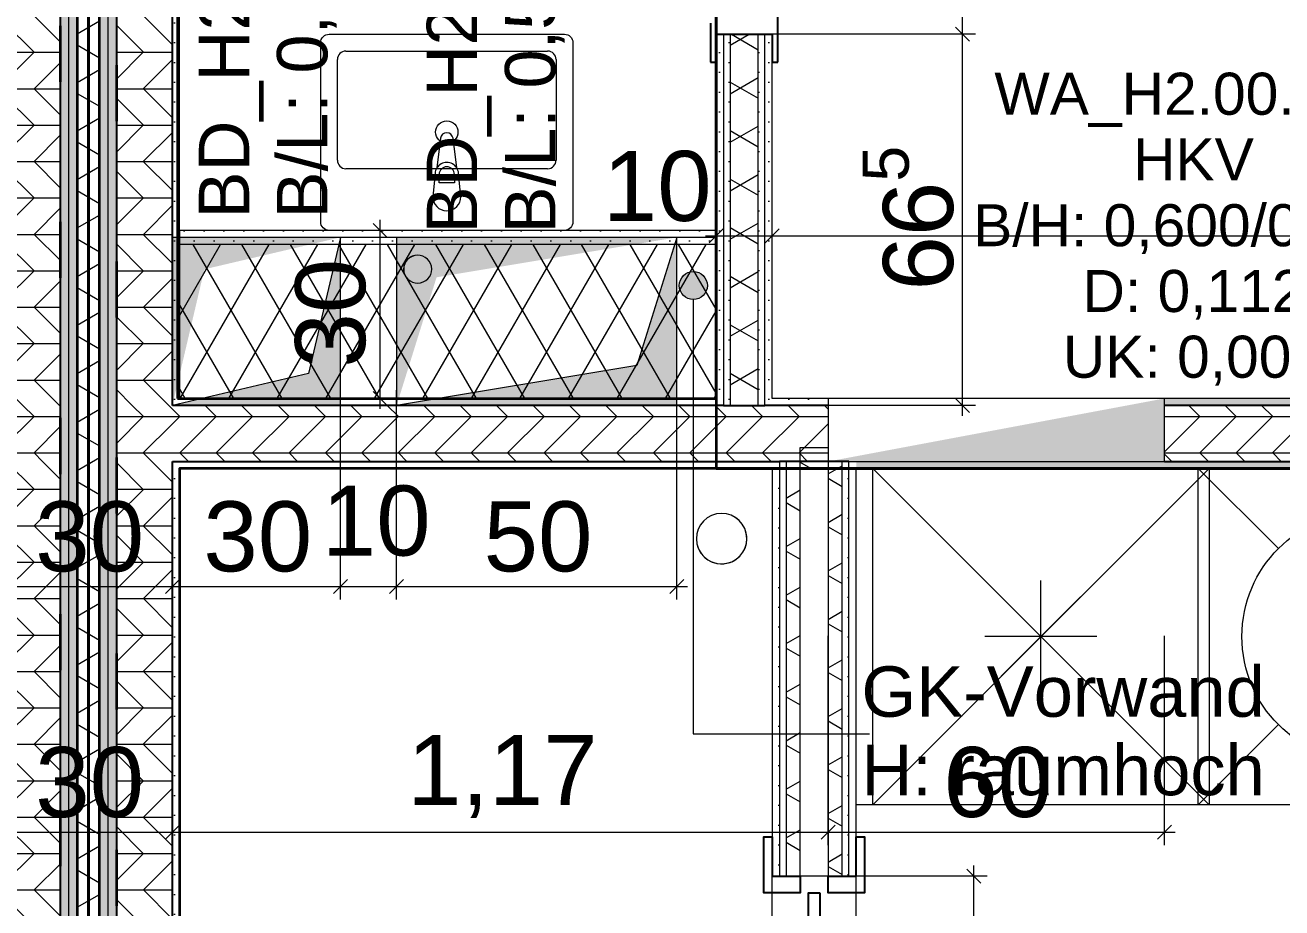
# Model space of a CAD drawing. Extents: x 0 to 42, y 0 to 29.7.
# Drawn here: x 18.706 to 20.948, y 12.186 to 13.761 of the extents above; entities that cross this region are included whole.
import ezdxf
from ezdxf.xclip import XClip

# ---------------------------------------------------------------- set-up
doc = ezdxf.new("R2010")
doc.units = 0
doc.header["$MEASUREMENT"] = 0
doc.header["$XCLIPFRAME"] = 0
doc.linetypes.add('Punktlinie_ eng', pattern=[0.0125, 0, -0.0125])
doc.linetypes.add('Strichlinie_ eng', pattern=[0.115, 0.075, -0.04])
for name, color, linetype in [('0_40 - Durchbrüche', 7, 'Continuous'), ('341 - Tragende Innenwände', 7, 'Continuous'), ('342 - Nichttragende Innenwände', 7, 'Continuous'), ('351 - Deckenkonstruktionen.Decken', 7, 'Continuous'), ('352 - Deckenbeläge.Fußbodenaufbauten', 7, 'Continuous'), ('371 - Baukonstruktive Einbauten.Küchen_ Einbaumöbel_ Trockner_ Waschmaschine', 7, 'Continuous'), ('412 - Sanitärobjekte.WC_ WB_ Dusche_ BW', 7, 'Continuous'), ('412 - Wasseranlagen.Sanitärobjekte', 7, 'Continuous'), ('5_00 - WP Ausbau - Bemaßung', 7, 'Continuous'), ('5_00 - WP Ausbau - Texte', 7, 'Continuous')]:
    doc.layers.add(name, color=color, linetype=linetype)
doc.styles.add('ERSTELLTER_STIL_1', font='arial.ttf')
pattern_1 = [(45, (26.131676, 15.72738), (-0.01767767, 0.01767767), [0, -0.025])]
pattern_2 = [(150, (26.131676, 15.72738), (0.0375, 0.0649519), []), (210, (26.131676, 15.72738), (-0.0375, 0.0649519), [])]
pattern_3 = [(0, (26.131676, 15.72738), (0, 0.065), []), (45, (26.13168, 15.72738), (-0.13, 0.13), [0.091924, -0.091924]), (45, (26.19668, 15.72738), (-0.13, 0.13), [0.091924, -0.091924]), (45, (26.26168, 15.72738), (-0.13, 0.13), [0.091924, -0.091924]), (45, (26.32668, 15.72738), (-0.13, 0.13), [0.091924, -0.091924]), (315, (26.13168, 15.72738), (0.13, 0.13), [0.091924, -0.091924]), (315, (26.19668, 15.72738), (0.13, 0.13), [0.091924, -0.091924]), (315, (26.26168, 15.72738), (0.13, 0.13), [0.091924, -0.091924]), (315, (26.32668, 15.72738), (0.13, 0.13), [0.091924, -0.091924])]

# ---------------------------------------------------------------- blocks, each defined once
blk = doc.blocks.new('Zeichnung_1_1', base_point=(26.1317, 15.7274))
at = {"layer": '341 - Tragende Innenwände', "linetype": 'Continuous', "lineweight": 18, "true_color": 0x05000d}
h = blk.add_hatch(dxfattribs=at)
h.set_pattern_fill('Holz__Sperrholz_2__0001', color=178, style=0, pattern_type=2)
h.set_pattern_definition(pattern_3)
h.paths.add_polyline_path([(18.7687, 13.0822), (18.7687, 15.5234), (18.6687, 15.5234), (18.6687, 13.0822)])
h = blk.add_hatch(dxfattribs=at)
h.set_pattern_fill('Gips_0001', color=178, style=0, pattern_type=2)
h.set_pattern_definition(pattern_1)
h.paths.add_polyline_path([(18.7837, 8.5855), (18.7837, 15.5234), (18.7687, 15.5234), (18.7687, 8.5855)])
h = blk.add_hatch(dxfattribs=at)
h.set_pattern_fill('Gips_0001', color=178, style=0, pattern_type=2)
h.set_pattern_definition(pattern_1)
h.paths.add_polyline_path([(18.7987, 8.5855), (18.7987, 15.5234), (18.7837, 15.5234), (18.7837, 8.5855)])
h = blk.add_hatch(dxfattribs=at)
h.set_pattern_fill('Gips_0001', color=178, style=0, pattern_type=2)
h.set_pattern_definition(pattern_1)
h.paths.add_polyline_path([(18.8387, 15.5234), (18.8387, 8.5855), (18.8537, 8.5855), (18.8537, 15.5234)])
h = blk.add_hatch(dxfattribs=at)
h.set_pattern_fill('Gips_0001', color=178, style=0, pattern_type=2)
h.set_pattern_definition(pattern_1)
h.paths.add_polyline_path([(18.8537, 15.5234), (18.8537, 8.5855), (18.8687, 8.5855), (18.8687, 15.5234)])
h = blk.add_hatch(dxfattribs=at)
h.set_pattern_fill('Holz__Sperrholz_2__0001', color=178, style=0, pattern_type=2)
h.set_pattern_definition(pattern_3)
h.paths.add_polyline_path([(18.9687, 13.0822), (18.9687, 15.5234), (18.8687, 15.5234), (18.8687, 13.0822)])
at = {"layer": '341 - Tragende Innenwände', "linetype": 'Continuous', "lineweight": 18, "true_color": 0x9f9f9f}
h = blk.add_hatch(dxfattribs=at)
h.set_pattern_fill('Gips_0001', color=253, style=0, pattern_type=2)
h.set_pattern_definition(pattern_1)
h.paths.add_polyline_path([(18.9812, 13.0947), (18.9812, 15.3349), (18.9687, 15.3349), (18.9687, 13.0947)])
at = {"layer": '341 - Tragende Innenwände', "linetype": 'Continuous', "lineweight": 18, "true_color": 0x05000d}
h = blk.add_hatch(dxfattribs=at)
h.set_pattern_fill('Holz__Sperrholz_2__0001', color=178, style=0, pattern_type=2)
h.set_pattern_definition(pattern_3)
h.paths.add_polyline_path([(18.6687, 13.0822), (18.6687, 12.9822), (18.7687, 12.9822), (18.7687, 13.0822)])
h = blk.add_hatch(dxfattribs=at)
h.set_pattern_fill('Holz__Sperrholz_2__0001', color=178, style=0, pattern_type=2)
h.set_pattern_definition(pattern_3)
h.paths.add_polyline_path([(18.9687, 12.9822), (18.9687, 13.0822), (18.8687, 13.0822), (18.8687, 12.9822)])
at = {"layer": '341 - Tragende Innenwände', "linetype": 'Continuous', "lineweight": 18, "true_color": 0x9f9f9f}
h = blk.add_hatch(dxfattribs=at)
h.set_pattern_fill('Gips_0001', color=253, style=0, pattern_type=2)
h.set_pattern_definition(pattern_1)
h.paths.add_polyline_path([(18.9812, 13.0822), (18.9812, 13.0947), (18.9687, 13.0947), (18.9687, 13.0822)])
at = {"layer": '341 - Tragende Innenwände', "linetype": 'Continuous', "lineweight": 18, "true_color": 0x05000d}
h = blk.add_hatch(dxfattribs=at)
h.set_pattern_fill('Holz__Sperrholz_2__0001', color=178, style=0, pattern_type=2)
h.set_pattern_definition(pattern_3)
h.paths.add_polyline_path([(18.9812, 13.0822), (18.9687, 13.0822), (18.9687, 12.9822), (18.9812, 12.9822)])
at = {"layer": '341 - Tragende Innenwände', "linetype": 'Continuous', "lineweight": 18, "true_color": 0x9f9f9f}
h = blk.add_hatch(dxfattribs=at)
h.set_pattern_fill('Gips_0001', color=253, style=0, pattern_type=2)
h.set_pattern_definition(pattern_1)
h.paths.add_polyline_path([(18.9812, 13.0947), (18.9812, 13.0822), (19.9388, 13.0822), (19.9388, 13.0947)])
at = {"layer": '341 - Tragende Innenwände', "linetype": 'Continuous', "lineweight": 18, "true_color": 0x05000d}
h = blk.add_hatch(dxfattribs=at)
h.set_pattern_fill('Holz__Sperrholz_2__0001', color=178, style=0, pattern_type=2)
h.set_pattern_definition(pattern_3)
h.paths.add_polyline_path([(18.9812, 13.0822), (18.9812, 12.9822), (20.1388, 12.9822), (20.1388, 13.0822)])
at = {"layer": '341 - Tragende Innenwände', "linetype": 'Continuous', "lineweight": 18, "true_color": 0x9f9f9f}
h = blk.add_hatch(dxfattribs=at)
h.set_pattern_fill('Gips_0001', color=253, style=0, pattern_type=2)
h.set_pattern_definition(pattern_1)
h.paths.add_polyline_path([(19.9388, 13.0947), (19.9388, 13.0822), (19.9518, 13.0822), (19.9518, 13.0947)])
h = blk.add_hatch(dxfattribs=at)
h.set_pattern_fill('Gips_0001', color=253, style=0, pattern_type=2)
h.set_pattern_definition(pattern_1)
h.paths.add_polyline_path([(20.0258, 13.0947), (20.0258, 13.0822), (20.0388, 13.0822), (20.0388, 13.0947)])
h = blk.add_hatch(dxfattribs=at)
h.set_pattern_fill('Gips_0001', color=253, style=0, pattern_type=2)
h.set_pattern_definition(pattern_1)
h.paths.add_polyline_path([(20.0388, 13.0947), (20.0388, 13.0822), (20.1388, 13.0822), (20.1388, 13.0947)])
at = {"layer": '341 - Tragende Innenwände', "linetype": 'Continuous', "lineweight": 0, "true_color": 0x020006}
blk.add_hatch(color=178, dxfattribs=at).paths.add_polyline_path([(20.1388, 12.9822), (20.7388, 12.9822), (20.7388, 13.0947)])
at = {"layer": '341 - Tragende Innenwände', "linetype": 'Continuous', "lineweight": 18, "true_color": 0x9f9f9f}
h = blk.add_hatch(dxfattribs=at)
h.set_pattern_fill('Gips_0001', color=253, style=0, pattern_type=2)
h.set_pattern_definition(pattern_1)
h.paths.add_polyline_path([(20.7388, 13.0947), (20.7388, 13.0822), (23.5791, 13.0822), (23.5791, 13.0947)])
at = {"layer": '341 - Tragende Innenwände', "linetype": 'Continuous', "lineweight": 18, "true_color": 0x05000d}
h = blk.add_hatch(dxfattribs=at)
h.set_pattern_fill('Holz__Sperrholz_2__0001', color=178, style=0, pattern_type=2)
h.set_pattern_definition(pattern_3)
h.paths.add_polyline_path([(23.8285, 13.0822), (20.7388, 13.0822), (20.7388, 12.9822), (23.8285, 12.9822)])
h = blk.add_hatch(dxfattribs=at)
h.set_pattern_fill('Holz__Sperrholz_2__0001', color=178, style=0, pattern_type=2)
h.set_pattern_definition(pattern_3)
h.paths.add_polyline_path([(18.6687, 12.9822), (18.6687, 8.5855), (18.7687, 8.5855), (18.7687, 12.9822)])
h = blk.add_hatch(dxfattribs=at)
h.set_pattern_fill('Holz__Sperrholz_2__0001', color=178, style=0, pattern_type=2)
h.set_pattern_definition(pattern_3)
h.paths.add_polyline_path([(18.8687, 12.9822), (18.8687, 8.5855), (18.9687, 8.5855), (18.9687, 12.9822)])
at = {"layer": '341 - Tragende Innenwände', "linetype": 'Continuous', "lineweight": 18, "true_color": 0x9f9f9f}
h = blk.add_hatch(dxfattribs=at)
h.set_pattern_fill('Gips_0001', color=253, style=0, pattern_type=2)
h.set_pattern_definition(pattern_1)
h.paths.add_polyline_path([(18.9812, 12.9697), (18.9812, 12.9822), (18.9687, 12.9822), (18.9687, 12.9697)])
h = blk.add_hatch(dxfattribs=at)
h.set_pattern_fill('Gips_0001', color=253, style=0, pattern_type=2)
h.set_pattern_definition(pattern_1)
h.paths.add_polyline_path([(18.9812, 11.5322), (18.9812, 12.9697), (18.9687, 12.9697), (18.9687, 11.5322)])
h = blk.add_hatch(dxfattribs=at)
h.set_pattern_fill('Gips_0001', color=253, style=0, pattern_type=2)
h.set_pattern_definition(pattern_1)
h.paths.add_polyline_path([(18.9812, 12.9822), (18.9812, 12.9697), (20.0387, 12.9697), (20.0387, 12.9822)])
h = blk.add_hatch(dxfattribs=at)
h.set_pattern_fill('Gips_0001', color=253, style=0, pattern_type=2)
h.set_pattern_definition(pattern_1)
h.paths.add_polyline_path([(20.0387, 12.9822), (20.0387, 12.9697), (20.0517, 12.9697), (20.0517, 12.9822)])
h = blk.add_hatch(dxfattribs=at)
h.set_pattern_fill('Gips_0001', color=253, style=0, pattern_type=2)
h.set_pattern_definition(pattern_1)
h.paths.add_polyline_path([(20.1887, 12.9822), (20.1757, 12.9822), (20.1757, 12.9697), (20.1887, 12.9697)])
h = blk.add_hatch(dxfattribs=at)
h.set_pattern_fill('Gips_0001', color=253, style=0, pattern_type=2)
h.set_pattern_definition(pattern_1)
h.paths.add_polyline_path([(20.1887, 12.9697), (23.7291, 12.9697), (23.7291, 12.9822), (20.7388, 12.9822), (20.1887, 12.9822)])
at = {"layer": '342 - Nichttragende Innenwände', "linetype": 'Continuous', "lineweight": 18, "true_color": 0xcdcd00}
h = blk.add_hatch(dxfattribs=at)
h.set_pattern_fill('Dämmung__weich_0001', color=52, style=0, pattern_type=2)
h.set_pattern_definition(pattern_2)
h.paths.add_polyline_path([(18.8387, 8.5855), (18.8387, 15.5234), (18.7987, 15.5234), (18.7987, 8.5855)])
at = {"layer": '342 - Nichttragende Innenwände', "linetype": 'Continuous', "lineweight": 18, "true_color": 0x9f9f9f}
h = blk.add_hatch(dxfattribs=at)
h.set_pattern_fill('Gips_0001', color=253, style=0, pattern_type=2)
h.set_pattern_definition(pattern_1)
h.paths.add_polyline_path([(19.9388, 13.0947), (19.9518, 13.0947), (19.9518, 13.7447), (19.9388, 13.7447)])
h = blk.add_hatch(dxfattribs=at)
h.set_pattern_fill('Gips_0001', color=253, style=0, pattern_type=2)
h.set_pattern_definition(pattern_1)
h.paths.add_polyline_path([(19.9518, 13.7447), (19.9518, 13.0947), (19.9638, 13.0947), (19.9638, 13.7447)])
at = {"layer": '342 - Nichttragende Innenwände', "linetype": 'Continuous', "lineweight": 18, "true_color": 0xcdcd00}
h = blk.add_hatch(dxfattribs=at)
h.set_pattern_fill('Dämmung__weich_0001', color=52, style=0, pattern_type=2)
h.set_pattern_definition(pattern_2)
h.paths.add_polyline_path([(19.9638, 13.7447), (19.9638, 13.0947), (20.0138, 13.0947), (20.0138, 13.7447)])
at = {"layer": '342 - Nichttragende Innenwände', "linetype": 'Continuous', "lineweight": 18, "true_color": 0x9f9f9f}
h = blk.add_hatch(dxfattribs=at)
h.set_pattern_fill('Gips_0001', color=253, style=0, pattern_type=2)
h.set_pattern_definition(pattern_1)
h.paths.add_polyline_path([(20.0138, 13.0947), (20.0258, 13.0947), (20.0258, 13.7447), (20.0138, 13.7447)])
h = blk.add_hatch(dxfattribs=at)
h.set_pattern_fill('Gips_0001', color=253, style=0, pattern_type=2)
h.set_pattern_definition(pattern_1)
h.paths.add_polyline_path([(20.0258, 13.0947), (20.0388, 13.0947), (20.0388, 13.7447), (20.0258, 13.7447)])
h = blk.add_hatch(dxfattribs=at)
h.set_pattern_fill('Gips_0001', color=253, style=0, pattern_type=2)
h.set_pattern_definition(pattern_1)
h.paths.add_polyline_path([(19.9386, 13.3947), (18.9812, 13.3947), (18.9812, 13.3822), (19.9386, 13.3822)])
h = blk.add_hatch(dxfattribs=at)
h.set_pattern_fill('Gips_0001', color=253, style=0, pattern_type=2)
h.set_pattern_definition(pattern_1)
h.paths.add_polyline_path([(19.9386, 13.3822), (18.9812, 13.3822), (18.9812, 13.3697), (19.9386, 13.3697)])
at = {"layer": '342 - Nichttragende Innenwände', "linetype": 'Continuous', "lineweight": 18, "true_color": 0xcdcd00}
h = blk.add_hatch(dxfattribs=at)
h.set_pattern_fill('Dämmung__weich_0001', color=52, style=0, pattern_type=2)
h.set_pattern_definition([(240, (26.131676, 15.72738), (-0.0649519, 0.0375), []), (300, (26.131676, 15.72738), (0.0649519, 0.0375), [])])
h.paths.add_polyline_path([(19.9386, 13.3697), (18.9812, 13.3697), (18.9812, 13.0947), (19.9386, 13.0947)])
at = {"layer": '342 - Nichttragende Innenwände', "linetype": 'Continuous', "lineweight": 18, "true_color": 0x9f9f9f}
h = blk.add_hatch(dxfattribs=at)
h.set_pattern_fill('Gips_0001', color=253, style=0, pattern_type=2)
h.set_pattern_definition(pattern_1)
h.paths.add_polyline_path([(19.9638, 13.0947), (19.9518, 13.0947), (19.9518, 13.0822), (19.9638, 13.0822)])
at = {"layer": '342 - Nichttragende Innenwände', "linetype": 'Continuous', "lineweight": 18, "true_color": 0xcdcd00}
h = blk.add_hatch(dxfattribs=at)
h.set_pattern_fill('Dämmung__weich_0001', color=52, style=0, pattern_type=2)
h.set_pattern_definition(pattern_2)
h.paths.add_polyline_path([(20.0138, 13.0947), (19.9638, 13.0947), (19.9638, 13.0822), (20.0138, 13.0822)])
at = {"layer": '342 - Nichttragende Innenwände', "linetype": 'Continuous', "lineweight": 18, "true_color": 0x9f9f9f}
h = blk.add_hatch(dxfattribs=at)
h.set_pattern_fill('Gips_0001', color=253, style=0, pattern_type=2)
h.set_pattern_definition(pattern_1)
h.paths.add_polyline_path([(20.0258, 13.0947), (20.0138, 13.0947), (20.0138, 13.0822), (20.0258, 13.0822)])
h = blk.add_hatch(dxfattribs=at)
h.set_pattern_fill('Gips_0001', color=253, style=0, pattern_type=2)
h.set_pattern_definition(pattern_1)
h.paths.add_polyline_path([(20.0387, 12.9697), (20.0387, 12.2423), (20.0517, 12.2423), (20.0517, 12.9697)])
h = blk.add_hatch(dxfattribs=at)
h.set_pattern_fill('Gips_0001', color=253, style=0, pattern_type=2)
h.set_pattern_definition(pattern_1)
h.paths.add_polyline_path([(20.0637, 12.9822), (20.0517, 12.9822), (20.0517, 12.9697), (20.0637, 12.9697)])
h = blk.add_hatch(dxfattribs=at)
h.set_pattern_fill('Gips_0001', color=253, style=0, pattern_type=2)
h.set_pattern_definition(pattern_1)
h.paths.add_polyline_path([(20.0637, 12.9697), (20.0517, 12.9697), (20.0517, 12.2423), (20.0637, 12.2423)])
at = {"layer": '342 - Nichttragende Innenwände', "linetype": 'Continuous', "lineweight": 18, "true_color": 0xcdcd00}
h = blk.add_hatch(dxfattribs=at)
h.set_pattern_fill('Dämmung__weich_0001', color=52, style=0, pattern_type=2)
h.set_pattern_definition(pattern_2)
h.paths.add_polyline_path([(20.1637, 12.9822), (20.0637, 12.9822), (20.0637, 12.9697), (20.1637, 12.9697)])
h = blk.add_hatch(dxfattribs=at)
h.set_pattern_fill('Dämmung__weich_0001', color=52, style=0, pattern_type=2)
h.set_pattern_definition(pattern_2)
h.paths.add_polyline_path([(20.0637, 12.2423), (20.0887, 12.2423), (20.0887, 12.9697), (20.0637, 12.9697)])
h = blk.add_hatch(dxfattribs=at)
h.set_pattern_fill('Dämmung__weich_0001', color=52, style=0, pattern_type=2)
h.set_pattern_definition(pattern_2)
h.paths.add_polyline_path([(20.1387, 12.9697), (20.1387, 12.2423), (20.1637, 12.2423), (20.1637, 12.9697)])
at = {"layer": '342 - Nichttragende Innenwände', "linetype": 'Continuous', "lineweight": 18, "true_color": 0x9f9f9f}
h = blk.add_hatch(dxfattribs=at)
h.set_pattern_fill('Gips_0001', color=253, style=0, pattern_type=2)
h.set_pattern_definition(pattern_1)
h.paths.add_polyline_path([(20.1757, 12.9822), (20.1637, 12.9822), (20.1637, 12.9697), (20.1757, 12.9697)])
h = blk.add_hatch(dxfattribs=at)
h.set_pattern_fill('Gips_0001', color=253, style=0, pattern_type=2)
h.set_pattern_definition(pattern_1)
h.paths.add_polyline_path([(20.1637, 12.9697), (20.1637, 12.2423), (20.1757, 12.2423), (20.1757, 12.9697)])
h = blk.add_hatch(dxfattribs=at)
h.set_pattern_fill('Gips_0001', color=253, style=0, pattern_type=2)
h.set_pattern_definition(pattern_1)
h.paths.add_polyline_path([(20.1757, 12.9697), (20.1757, 12.2423), (20.1887, 12.2423), (20.1887, 12.9697)])
at = {"layer": '351 - Deckenkonstruktionen.Decken', "linetype": 'Continuous', "lineweight": 0, "true_color": 0x020006}
for points in [[(19.2687, 13.3822), (18.9687, 13.3822), (18.9687, 13.0822), (19.0257, 13.3252)], [(19.8687, 13.3822), (19.3687, 13.3822), (19.3687, 13.0822), (19.44, 13.3109)]]:
    blk.add_hatch(color=178, dxfattribs=at).paths.add_polyline_path(points)
at = {"layer": '351 - Deckenkonstruktionen.Decken', "linetype": 'Continuous', "lineweight": 0, "true_color": 0x010003}
for points in [[(18.9687, 13.0822), (19.2687, 13.0822), (19.2687, 13.3822), (19.2117, 13.1392)], [(19.3687, 13.0822), (19.8687, 13.0822), (19.8687, 13.3822), (19.7975, 13.1534)]]:
    blk.add_hatch(color=178, dxfattribs=at).paths.add_polyline_path(points)
at = {"layer": '5_00 - WP Ausbau - Texte', "linetype": 'Continuous', "lineweight": 18, "true_color": 0x05000d}
blk.add_hatch(color=178, dxfattribs=at).paths.add_polyline_path([(19.8731, 13.2962), (19.875, 13.2867), (19.8804, 13.2786), (19.8886, 13.2731), (19.8981, 13.2712), (19.9077, 13.2731), (19.9158, 13.2786), (19.9212, 13.2867), (19.9231, 13.2962), (19.9212, 13.3058), (19.9158, 13.3139), (19.9077, 13.3193), (19.8981, 13.3212), (19.8886, 13.3193), (19.8804, 13.3139), (19.875, 13.3058)])
at = {"layer": '341 - Tragende Innenwände', "color": 178, "linetype": 'Continuous', "lineweight": 25, "ltscale": 20, "true_color": 0x05000d}
for p, q in [((18.7687, 13.0822), (18.7687, 15.5234)), ((18.8687, 15.5234), (18.8687, 13.0822)), ((18.9687, 13.0822), (18.9687, 15.3479)), ((18.7687, 12.9822), (18.7687, 13.0822)), ((18.8687, 13.0822), (18.8687, 12.9822)), ((18.9812, 13.0822), (18.9687, 13.0822)), ((18.9812, 13.0822), (18.9687, 13.0822)), ((19.9518, 13.0822), (18.9812, 13.0822)), ((19.9518, 13.0822), (19.9638, 13.0822)), ((19.9518, 13.0822), (19.9638, 13.0822)), ((19.9638, 13.0822), (20.0138, 13.0822)), ((19.9638, 13.0822), (20.0138, 13.0822)), ((20.0138, 13.0822), (20.0258, 13.0822)), ((20.0138, 13.0822), (20.0258, 13.0822)), ((20.1388, 13.0822), (20.0258, 13.0822)), ((23.5921, 13.0822), (20.7388, 13.0822)), ((18.7687, 8.5855), (18.7687, 12.9822)), ((18.8687, 12.9822), (18.8687, 8.5855)), ((18.9687, 12.9822), (18.9812, 12.9822)), ((18.9687, 11.5192), (18.9687, 12.9822)), ((18.9687, 12.9822), (18.9812, 12.9822)), ((18.9812, 12.9822), (20.0517, 12.9822)), ((20.0637, 12.9822), (20.0517, 12.9822)), ((20.0637, 12.9822), (20.0517, 12.9822)), ((20.1388, 12.9822), (20.0637, 12.9822)), ((20.1637, 12.9822), (20.0637, 12.9822)), ((20.1757, 12.9822), (20.1637, 12.9822)), ((20.7388, 12.9822), (23.7421, 12.9822))]:
    blk.add_line(p, q, dxfattribs=at)
at = {"layer": '341 - Tragende Innenwände', "color": 178, "linetype": 'Continuous', "lineweight": 18, "ltscale": 20, "true_color": 0x05000d}
for p, q in [((18.7837, 8.5855), (18.7837, 15.5234)), ((18.8537, 15.5234), (18.8537, 8.5855)), ((19.9518, 13.0947), (19.9518, 13.0822)), ((19.9518, 13.0947), (19.9518, 13.0822)), ((19.9638, 13.0947), (19.9638, 13.0822)), ((20.0138, 13.0822), (20.0138, 13.0947)), ((20.0258, 13.0822), (20.0258, 13.0947)), ((20.0258, 13.0822), (20.0258, 13.0947)), ((20.0517, 12.9822), (20.0517, 12.9697)), ((20.0517, 12.9822), (20.0517, 12.9697)), ((20.0637, 12.9822), (20.0637, 12.9697)), ((20.1637, 12.9697), (20.1637, 12.9822)), ((20.1757, 12.9697), (20.1757, 12.9822)), ((20.1757, 12.9697), (20.1757, 12.9822))]:
    blk.add_line(p, q, dxfattribs=at)
at = {"layer": '341 - Tragende Innenwände', "color": 178, "linetype": 'Continuous', "lineweight": 18, "ltscale": 20, "true_color": 0x05000d, "flags": 128}
for points in [[(18.7987, 8.5855), (18.7987, 15.5234)], [(18.8387, 15.5234), (18.8387, 8.5855)], [(18.9812, 13.0947), (18.9812, 15.3349)], [(19.9388, 13.0947), (18.9812, 13.0947)], [(20.1388, 13.0947), (20.0388, 13.0947)], [(20.7388, 13.0947), (20.1388, 13.0947)], [(20.1388, 13.0947), (20.1388, 13.0822)], [(20.1388, 13.0822), (20.1388, 12.9822)], [(23.5791, 13.0947), (20.7388, 13.0947)], [(20.7388, 13.0822), (20.7388, 13.0947)], [(20.7388, 12.9822), (20.7388, 13.0822)], [(18.9812, 11.5322), (18.9812, 12.9697)], [(18.9812, 12.9697), (20.0387, 12.9697)], [(20.1388, 12.9822), (20.7388, 12.9822)], [(20.1887, 12.9697), (23.7291, 12.9697)]]:
    blk.add_lwpolyline(points, dxfattribs=at)
at = {"layer": '342 - Nichttragende Innenwände', "color": 178, "linetype": 'Continuous', "lineweight": 25, "ltscale": 20, "true_color": 0x05000d}
for p, q in [((20.0488, 13.6947), (20.0488, 13.7847)), ((19.9288, 13.7647), (19.9288, 13.6947)), ((19.9388, 13.6947), (19.9388, 13.7447)), ((19.9388, 13.7447), (20.0388, 13.7447)), ((20.0388, 13.7447), (20.0388, 13.6947)), ((19.9288, 13.6947), (19.9388, 13.6947)), ((20.0388, 13.6947), (20.0488, 13.6947))]:
    blk.add_line(p, q, dxfattribs=at)
at = {"layer": '342 - Nichttragende Innenwände', "color": 178, "linetype": 'Continuous', "lineweight": 18, "ltscale": 20, "true_color": 0x05000d}
for p, q in [((19.9388, 13.7447), (19.9518, 13.7447)), ((19.9388, 13.7447), (19.9518, 13.7447)), ((19.9388, 13.7447), (19.9518, 13.7447)), ((19.9518, 13.7447), (19.9518, 13.0947)), ((19.9518, 13.7447), (19.9638, 13.7447)), ((19.9518, 13.7447), (19.9638, 13.7447)), ((19.9518, 13.7447), (19.9638, 13.7447)), ((19.9638, 13.7447), (19.9638, 13.0947)), ((19.9638, 13.7447), (20.0138, 13.7447)), ((19.9638, 13.7447), (20.0138, 13.7447)), ((19.9638, 13.7447), (20.0138, 13.7447)), ((20.0138, 13.0947), (20.0138, 13.7447)), ((20.0138, 13.7447), (20.0258, 13.7447)), ((20.0138, 13.7447), (20.0258, 13.7447)), ((20.0138, 13.7447), (20.0258, 13.7447)), ((20.0258, 13.0947), (20.0258, 13.7447)), ((20.0258, 13.7447), (20.0388, 13.7447)), ((20.0258, 13.7447), (20.0388, 13.7447)), ((20.0258, 13.7447), (20.0388, 13.7447)), ((19.9386, 13.3822), (18.9812, 13.3822)), ((19.9386, 13.3697), (18.9812, 13.3697)), ((20.0887, 13.0073), (20.1387, 13.0073)), ((20.0887, 12.2423), (20.0887, 13.0073)), ((20.0887, 12.2423), (20.0887, 13.0073)), ((20.0887, 13.0073), (20.1387, 13.0073)), ((20.1387, 13.0073), (20.1387, 12.2423)), ((20.1387, 13.0073), (20.1387, 12.2423)), ((20.0517, 12.9697), (20.0517, 12.2423)), ((20.0637, 12.9697), (20.0637, 12.2423)), ((20.1637, 12.2423), (20.1637, 12.9697)), ((20.1757, 12.2423), (20.1757, 12.9697)), ((20.0517, 12.2423), (20.0387, 12.2423)), ((20.0517, 12.2423), (20.0387, 12.2423)), ((20.0517, 12.2423), (20.0387, 12.2423)), ((20.0637, 12.2423), (20.0517, 12.2423)), ((20.0637, 12.2423), (20.0517, 12.2423)), ((20.0637, 12.2423), (20.0517, 12.2423)), ((20.0887, 12.2423), (20.0637, 12.2423)), ((20.0887, 12.2423), (20.0637, 12.2423)), ((20.0887, 12.2423), (20.0637, 12.2423)), ((20.1637, 12.2423), (20.1387, 12.2423)), ((20.1637, 12.2423), (20.1387, 12.2423)), ((20.1637, 12.2423), (20.1387, 12.2423)), ((20.1757, 12.2423), (20.1637, 12.2423)), ((20.1757, 12.2423), (20.1637, 12.2423)), ((20.1757, 12.2423), (20.1637, 12.2423)), ((20.1887, 12.2423), (20.1757, 12.2423)), ((20.1887, 12.2423), (20.1757, 12.2423)), ((20.1887, 12.2423), (20.1757, 12.2423))]:
    blk.add_line(p, q, dxfattribs=at)
at = {"layer": '342 - Nichttragende Innenwände', "color": 178, "linetype": 'Continuous', "lineweight": 35, "ltscale": 20, "true_color": 0x05000d, "flags": 128}
for points in [[(18.7987, 15.5234), (18.7987, 8.5855)], [(18.8387, 8.5855), (18.8387, 15.5234)]]:
    blk.add_lwpolyline(points, dxfattribs=at)
at = {"layer": '342 - Nichttragende Innenwände', "color": 178, "linetype": 'Continuous', "lineweight": 18, "ltscale": 20, "true_color": 0x05000d, "flags": 128}
for points in [[(19.9388, 13.7447), (19.9388, 13.0947)], [(20.0388, 13.0947), (20.0388, 13.7447)], [(19.9386, 13.3947), (18.9812, 13.3947)], [(18.9812, 13.3947), (18.9812, 13.3822)], [(19.9386, 13.3947), (19.9386, 13.3822)], [(18.9812, 13.3822), (18.9812, 13.3697)], [(18.9812, 13.3697), (18.9812, 13.0947)], [(19.9386, 13.3822), (19.9386, 13.3697)], [(19.9386, 13.3697), (19.9386, 13.0947)], [(18.9812, 13.0947), (19.9386, 13.0947)], [(20.0387, 12.9697), (20.0387, 12.2423)], [(20.1887, 12.2423), (20.1887, 12.9697)]]:
    blk.add_lwpolyline(points, dxfattribs=at)
at = {"layer": '342 - Nichttragende Innenwände', "color": 178, "linetype": 'Continuous', "lineweight": 25, "ltscale": 20, "true_color": 0x05000d, "flags": 128}
for points in [[(20.0387, 12.2423), (20.0887, 12.2423), (20.0887, 12.2123), (20.0237, 12.2123), (20.0237, 12.3123), (20.0387, 12.3123)], [(20.1887, 12.3123), (20.2037, 12.3123), (20.2037, 12.2123), (20.1387, 12.2123), (20.1387, 12.2423), (20.1887, 12.2423)], [(20.1237, 12.2123), (20.1237, 11.6473), (20.1037, 11.6473), (20.1037, 12.2123)]]:
    blk.add_lwpolyline(points, close=True, dxfattribs=at)
at = {"layer": '351 - Deckenkonstruktionen.Decken', "color": 8, "linetype": 'Strichlinie_ eng', "lineweight": 18, "ltscale": 20}
for p, q in [((19.2687, 13.3822), (19.2117, 13.1392)), ((19.8687, 13.3822), (19.7975, 13.1534)), ((19.7975, 13.1534), (19.3687, 13.0822)), ((19.2117, 13.1392), (18.9687, 13.0822))]:
    blk.add_line(p, q, dxfattribs=at)
at = {"layer": '351 - Deckenkonstruktionen.Decken', "color": 178, "linetype": 'Continuous', "lineweight": 35, "ltscale": 20, "true_color": 0x05000d, "flags": 128}
for points in [[(11.4778, 8.4285), (18.8187, 8.4285), (18.8187, 15.7634), (17.6087, 15.7634), (16.6913, 15.7634), (13.3934, 15.7634), (11.4778, 15.7634)], [(18.8187, 15.7634), (18.8187, 8.4285), (26.1597, 8.4285), (26.1597, 15.7634), (24.2441, 15.7634), (20.9388, 15.7634), (20.0288, 15.7634)]]:
    blk.add_lwpolyline(points, close=True, dxfattribs=at)
at = {"layer": '351 - Deckenkonstruktionen.Decken', "color": 178, "linetype": 'Punktlinie_ eng', "lineweight": 35, "ltscale": 20, "true_color": 0x05000d, "flags": 128}
for points in [[(14.1287, 15.6354), (11.5978, 15.6354), (11.5978, 8.4735), (18.7687, 8.4735), (18.7687, 15.6354), (17.6834, 15.6354)], [(18.8687, 8.4735), (26.0397, 8.4735), (26.0397, 15.6354), (23.5087, 15.6354), (19.9541, 15.6354), (18.8687, 15.6354)]]:
    blk.add_lwpolyline(points, close=True, dxfattribs=at)
at = {"layer": '351 - Deckenkonstruktionen.Decken', "color": 178, "linetype": 'Continuous', "lineweight": 18, "ltscale": 20, "true_color": 0x05000d, "flags": 128}
for points in [[(19.2687, 13.3822), (18.9687, 13.3822)], [(18.9687, 13.3822), (18.9687, 13.0822)], [(19.2687, 13.0822), (19.2687, 13.3822)], [(19.8687, 13.3822), (19.3687, 13.3822)], [(19.3687, 13.3822), (19.3687, 13.0822)], [(19.8687, 13.0822), (19.8687, 13.3822)], [(18.9687, 13.0822), (19.2687, 13.0822)], [(19.3687, 13.0822), (19.8687, 13.0822)]]:
    blk.add_lwpolyline(points, dxfattribs=at)
at = {"layer": '351 - Deckenkonstruktionen.Decken', "color": 178, "linetype": 'Strichlinie_ eng', "lineweight": 18, "ltscale": 20, "true_color": 0x05000d, "flags": 128}
for points in [[(19.2687, 13.3822), (18.9687, 13.3822)], [(18.9687, 13.3822), (18.9687, 13.0822)], [(19.2687, 13.0822), (19.2687, 13.3822)], [(19.8687, 13.3822), (19.3687, 13.3822)], [(19.3687, 13.3822), (19.3687, 13.0822)], [(19.8687, 13.0822), (19.8687, 13.3822)], [(18.9687, 13.0822), (19.2687, 13.0822)], [(19.3687, 13.0822), (19.8687, 13.0822)]]:
    blk.add_lwpolyline(points, dxfattribs=at)
at = {"layer": '352 - Deckenbeläge.Fußbodenaufbauten', "color": 178, "linetype": 'Continuous', "lineweight": 35, "ltscale": 20, "true_color": 0x05000d, "flags": 128}
for points in [[(20.0332, 14.5), (19.939, 14.5), (19.939, 12.9697), (26.0397, 12.9697), (26.0397, 15.5454), (24.3366, 15.5454), (24.3366, 15.5195), (24.3716, 15.5195), (24.3716, 14.6057), (24.2441, 14.6057), (24.2441, 14.5754), (20.9455, 14.5754), (20.9455, 14.2361), (20.0332, 14.2361)], [(18.9775, 13.0947), (19.9388, 13.0947), (19.9388, 15.3349), (18.9775, 15.3349)], [(18.9812, 8.5535), (26.0397, 8.5535), (26.0397, 12.9697), (18.9812, 12.9697)]]:
    blk.add_lwpolyline(points, close=True, dxfattribs=at)
at = {"layer": '371 - Baukonstruktive Einbauten.Küchen_ Einbaumöbel_ Trockner_ Waschmaschine', "color": 9, "linetype": 'Strichlinie_ eng', "lineweight": 18, "ltscale": 20}
for p, q in [((20.2183, 12.3697), (20.2183, 12.9697)), ((20.2183, 12.9697), (20.8183, 12.9697)), ((20.8183, 12.9697), (20.8183, 12.3697)), ((20.8183, 12.3697), (20.2183, 12.3697))]:
    blk.add_line(p, q, dxfattribs=at)
at = {"layer": '371 - Baukonstruktive Einbauten.Küchen_ Einbaumöbel_ Trockner_ Waschmaschine', "color": 9, "linetype": 'Continuous', "lineweight": 18, "ltscale": 20}
for p, q in [((20.8183, 12.3697), (20.2183, 12.9697)), ((20.2183, 12.3697), (20.8183, 12.9697)), ((20.9419, 12.8268), (20.7991, 12.9697)), ((20.5183, 12.5697), (20.5183, 12.7697)), ((20.589, 12.599), (20.4475, 12.7404)), ((20.4475, 12.599), (20.589, 12.7404)), ((20.6183, 12.6697), (20.4183, 12.6697)), ((20.9419, 12.5126), (20.7991, 12.3697))]:
    blk.add_line(p, q, dxfattribs=at)
at = {"layer": '371 - Baukonstruktive Einbauten.Küchen_ Einbaumöbel_ Trockner_ Waschmaschine', "color": 9, "linetype": 'Continuous', "lineweight": 18, "ltscale": 20, "flags": 128}
for points in [[(20.1887, 12.9697), (23.7291, 12.9697), (23.7291, 12.3697), (20.1887, 12.3697)], [(20.8183, 12.3697), (20.2183, 12.3697), (20.2183, 12.9697), (20.8183, 12.9697)], [(20.8183, 12.3697), (20.2183, 12.3697), (20.2183, 12.9697), (20.8183, 12.9697)], [(21.3991, 12.3697), (20.7991, 12.3697), (20.7991, 12.9697), (21.3991, 12.9697)]]:
    blk.add_lwpolyline(points, close=True, dxfattribs=at)
at = {"layer": '371 - Baukonstruktive Einbauten.Küchen_ Einbaumöbel_ Trockner_ Waschmaschine', "color": 9, "linetype": 'Continuous', "lineweight": 18, "ltscale": 20}
blk.add_circle((21.0991, 12.6697), 0.2222, dxfattribs=at)
at = {"layer": '412 - Sanitärobjekte.WC_ WB_ Dusche_ BW', "color": 9, "linetype": 'Continuous', "lineweight": 18, "ltscale": 20}
for p, q in [((19.2782, 13.7147), (19.6382, 13.7147)), ((19.2632, 13.5197), (19.2632, 13.6997)), ((19.6532, 13.6997), (19.6532, 13.5197)), ((19.6382, 13.5047), (19.2782, 13.5047)), ((19.4446, 13.4796), (19.4446, 13.4945)), ((19.4718, 13.4796), (19.4446, 13.4796)), ((19.4718, 13.4945), (19.4718, 13.4796))]:
    blk.add_line(p, q, dxfattribs=at)
at = {"layer": '412 - Sanitärobjekte.WC_ WB_ Dusche_ BW', "color": 9, "linetype": 'Continuous', "lineweight": 18, "ltscale": 20, "flags": 128}
for points in [[(19.6682, 13.3947), (19.2482, 13.3947, -0.414214), (19.2332, 13.4097), (19.2332, 13.7297, -0.414214), (19.2482, 13.7447), (19.6682, 13.7447, -0.414214), (19.6832, 13.7297), (19.6832, 13.4097, -0.414214)], [(19.4832, 13.4547), (19.4792, 13.4966, 0.12102), (19.4759, 13.5062), (19.4693, 13.5591, 0.882566), (19.4471, 13.5591), (19.4405, 13.5062, 0.12102), (19.4372, 13.4966), (19.4332, 13.4547, 1)]]:
    blk.add_lwpolyline(points, format="xyb", close=True, dxfattribs=at)
at = {"layer": '412 - Sanitärobjekte.WC_ WB_ Dusche_ BW', "color": 9, "linetype": 'Continuous', "lineweight": 18, "ltscale": 20}
blk.add_circle((19.4582, 13.5701), 0.02, dxfattribs=at)
for centre, radius, start, end in [((19.2782, 13.6997), 0.015, 90, 180), ((19.6382, 13.6997), 0.015, 0, 90), ((19.2782, 13.5197), 0.015, 180, 270), ((19.4582, 13.4947), 0.0211, 32.771, 147.229), ((19.4582, 13.4945), 0.0136, 0, 180), ((19.6382, 13.5197), 0.015, 270, 0)]:
    blk.add_arc(centre, radius, start, end, dxfattribs=at)
at = {"layer": '412 - Wasseranlagen.Sanitärobjekte', "color": 178, "linetype": 'Continuous', "lineweight": 18, "ltscale": 20, "true_color": 0x05000d, "flags": 128}
for points in [[(19.4307, 13.3307, 1), (19.3818, 13.3202, 1)], [(19.9926, 12.854, 1), (19.9046, 12.8351, 1)]]:
    blk.add_lwpolyline(points, format="xyb", close=True, dxfattribs=at)
at = {"layer": '412 - Wasseranlagen.Sanitärobjekte', "color": 178, "linetype": 'Continuous', "lineweight": 18, "ltscale": 20, "true_color": 0x05000d}
for centre, radius, start, end in [((19.4063, 13.3254), 0.025, 12.0962, 192.0962), ((19.4063, 13.3254), 0.025, 192.0962, 12.0962), ((19.9486, 12.8445), 0.045, 12.0962, 192.0962), ((19.9486, 12.8445), 0.045, 192.0962, 12.0962)]:
    blk.add_arc(centre, radius, start, end, dxfattribs=at)
at = {"layer": '5_00 - WP Ausbau - Bemaßung', "color": 178, "linetype": 'Continuous', "lineweight": 18, "ltscale": 20, "true_color": 0x05000d}
for p, q in [((20.3781, 13.7447), (20.3781, 14.5047)), ((20.3656, 13.7572), (20.3906, 13.7322)), ((19.9388, 13.3612), (19.9388, 13.7347)), ((20.4015, 13.7447), (20.0281, 13.7447)), ((20.0388, 13.3612), (20.0388, 13.7347)), ((20.3781, 13.0822), (20.3781, 13.7447)), ((19.3394, 13.3947), (19.3394, 13.4134)), ((19.6894, 13.3947), (19.3159, 13.3947)), ((19.3519, 13.3822), (19.3269, 13.4072)), ((19.3394, 13.0947), (19.3394, 13.3947)), ((19.9513, 13.3972), (19.9263, 13.3722)), ((20.0513, 13.3972), (20.0263, 13.3722)), ((19.9201, 13.3847), (19.9388, 13.3847)), ((19.9388, 13.3847), (20.0388, 13.3847)), ((20.0388, 13.3847), (23.5791, 13.3847)), ((19.2687, 12.7359), (19.2687, 13.1093)), ((19.3269, 13.1072), (19.3519, 13.0822)), ((19.3687, 12.7359), (19.3687, 13.1093)), ((19.8687, 12.7359), (19.8687, 13.1093)), ((19.6894, 13.0947), (19.3159, 13.0947)), ((19.3394, 13.0759), (19.3394, 13.0947)), ((20.4015, 13.0822), (20.0281, 13.0822)), ((20.3656, 13.0947), (20.3906, 13.0697)), ((20.3781, 13.0634), (20.3781, 13.0822)), ((18.9687, 12.4093), (18.9687, 12.7827)), ((18.6687, 12.7593), (18.9687, 12.7593)), ((18.9812, 12.7718), (18.9562, 12.7468)), ((18.9687, 12.7593), (19.2687, 12.7593)), ((19.2812, 12.7718), (19.2562, 12.7468)), ((19.2687, 12.7593), (19.3687, 12.7593)), ((19.3812, 12.7718), (19.3562, 12.7468)), ((19.3687, 12.7593), (19.8687, 12.7593)), ((19.8562, 12.7468), (19.8812, 12.7718)), ((19.8687, 12.7593), (19.8875, 12.7593)), ((20.1388, 12.2975), (20.1388, 12.6709)), ((20.7388, 12.2975), (20.7388, 12.6709)), ((18.9812, 12.3334), (18.9562, 12.3084)), ((18.9687, 11.9709), (18.9687, 12.3444)), ((20.1513, 12.3334), (20.1263, 12.3084)), ((20.7263, 12.3084), (20.7513, 12.3334)), ((18.6687, 12.3209), (18.9687, 12.3209)), ((18.9687, 12.3209), (20.1388, 12.3209)), ((20.1388, 12.3209), (20.7388, 12.3209)), ((20.7388, 12.3209), (20.7576, 12.3209)), ((18.9687, 11.9257), (18.9687, 12.2991)), ((20.0387, 11.9257), (20.0387, 12.2991)), ((20.1887, 11.9257), (20.1887, 12.2991)), ((20.4113, 12.2298), (20.3863, 12.2548)), ((20.3988, 12.2423), (20.3988, 12.2611)), ((20.4222, 12.2423), (20.0488, 12.2423)), ((20.3988, 11.6173), (20.3988, 12.2423))]:
    blk.add_line(p, q, dxfattribs=at)
at = {"layer": '5_00 - WP Ausbau - Texte', "color": 178, "linetype": 'Continuous', "lineweight": 18, "ltscale": 20, "true_color": 0x05000d}
for p, q in [((19.8981, 13.2712), (19.8981, 12.4964)), ((19.8981, 12.4964), (20.2125, 12.4964))]:
    blk.add_line(p, q, dxfattribs=at)
blk.add_circle((19.8981, 13.2962), 0.025, dxfattribs=at)
at = {"layer": '0_40 - Durchbrüche', "color": 178, "linetype": 'Continuous', "lineweight": 18, "true_color": 0x05000d, "char_height": 0.09, "attachment_point": 1, "rotation": 90, "line_spacing_factor": 0.930054, "style": 'ERSTELLTER_STIL_1'}
for s, insert in [('\\A1;{\\pql;\\fArial|b0|i0|c0|p38;BD_H2.00.011\\P\\pql;\\fArial|b0|i0|c0|p38;B/L: \\fArial|b0|i0|c0|p38;0,300\\fArial|b0|i0|c0|p38;/\\fArial|b0|i0|c0|p38;0,300}', (19.0157, 13.4159)), ('\\A1;{\\pql;\\fArial|b0|i0|c0|p38;BD_H2.00.012\\P\\pql;\\fArial|b0|i0|c0|p38;B/L: \\fArial|b0|i0|c0|p38;0,500\\fArial|b0|i0|c0|p38;/\\fArial|b0|i0|c0|p38;0,300}', (19.4224, 13.3892))]:
    blk.add_mtext(s, dxfattribs=dict(at, insert=insert))
at = {"layer": '0_40 - Durchbrüche', "color": 178, "linetype": 'Continuous', "lineweight": 18, "true_color": 0x05000d, "insert": (20.7905, 13.676), "char_height": 0.075, "attachment_point": 2, "line_spacing_factor": 0.938501, "style": 'ERSTELLTER_STIL_1'}
blk.add_mtext('\\A1;{\\pqc;\\fArial|b0|i0|c0|p38;WA_H2.00.001\\P\\pqc;\\fArial|b0|i0|c0|p38;\\c245;HKV\\P\\pqc;\\fArial|b0|i0|c0|p38;\\c851973;B/H: \\fArial|b0|i0|c0|p38;0,600\\fArial|b0|i0|c0|p38;/\\fArial|b0|i0|c0|p38;0,910\\P\\pqc;\\fArial|b0|i0|c0|p38;D: \\fArial|b0|i0|c0|p38;0,112\\P\\pqc;\\fArial|b0|i0|c0|p38;UK: \\fArial|b0|i0|c0|p38;0,000}', dxfattribs=at)
at = {"layer": '5_00 - WP Ausbau - Bemaßung', "color": 178, "linetype": 'Continuous', "lineweight": 18, "true_color": 0x05000d, "char_height": 0.125, "attachment_point": 7, "style": 'ERSTELLTER_STIL_1'}
for s, insert, width in [('\\A1;{\\pql;\\fArial|b0|i0|c0|p38;10}', (19.7366, 13.4097), 0.189715), ('\\A1;{\\pql;\\fArial|b0|i0|c0|p38;10}', (19.2352, 12.8125), 0.189715), ('\\A1;{\\pql;\\fArial|b0|i0|c0|p38;30}', (18.7239, 12.7843), 0.189715), ('\\A1;{\\pql;\\fArial|b0|i0|c0|p38;30}', (19.0239, 12.7843), 0.189715), ('\\A1;{\\pql;\\fArial|b0|i0|c0|p38;50}', (19.5239, 12.7843), 0.189715), ('\\A1;{\\pql;\\fArial|b0|i0|c0|p38;1,17}', (19.3875, 12.3459), 0.332572), ('\\A1;{\\pql;\\fArial|b0|i0|c0|p38;30}', (18.7239, 12.3459), 0.189715), ('\\A1;{\\pql;\\fArial|b0|i0|c0|p38;60}', (20.344, 12.3459), 0.189715)]:
    blk.add_mtext(s, dxfattribs=dict(at, insert=insert, width=width))
at = {"layer": '5_00 - WP Ausbau - Bemaßung', "color": 178, "linetype": 'Continuous', "lineweight": 18, "true_color": 0x05000d, "insert": (20.398, 13.2873), "char_height": 0.125, "attachment_point": 7, "rotation": 90, "style": 'ERSTELLTER_STIL_1'}
blk.add_mtext('\\A1;{\\pql;\\fArial|b0|i0|c0|p38;66\\fArial|b0|i0|c0|p38;\\A1{\\H.66x;\\S5^  ;}}', dxfattribs=at)
at = {"layer": '5_00 - WP Ausbau - Bemaßung', "color": 178, "linetype": 'Continuous', "lineweight": 18, "true_color": 0x05000d, "insert": (19.3144, 13.1498), "char_height": 0.125, "width": 0.189715, "attachment_point": 7, "rotation": 90, "style": 'ERSTELLTER_STIL_1'}
blk.add_mtext('\\A1;{\\pql;\\fArial|b0|i0|c0|p38;30}', dxfattribs=at)
at = {"layer": '5_00 - WP Ausbau - Texte', "color": 178, "linetype": 'Continuous', "lineweight": 18, "true_color": 0x05000d, "insert": (20.9177, 12.5009), "char_height": 0.09, "attachment_point": 6, "line_spacing_factor": 0.93321, "style": 'ERSTELLTER_STIL_1'}
blk.add_mtext('\\A1;{\\pqr;\\fArial|b0|i0|c0|p38;GK-Vorwand\\P\\pqr;\\fArial|b0|i0|c0|p38;H: \\fArial|b0|i0|c0|p38;raumhoch}', dxfattribs=at)

msp = doc.modelspace()

# ---------------------------------------------------------------- block references
at = {"color": 178, "linetype": 'Continuous', "lineweight": 25, "ltscale": 20, "true_color": 0x05000d}
ref = msp.add_blockref('Zeichnung_1_1', (26.1317, 15.7274), dxfattribs=at)
XClip(ref).set_block_clipping_path([(4.1980274282, 3.0257570699), (31.7992466844, 24.1343286538)])

doc.saveas('drawing.dxf')
